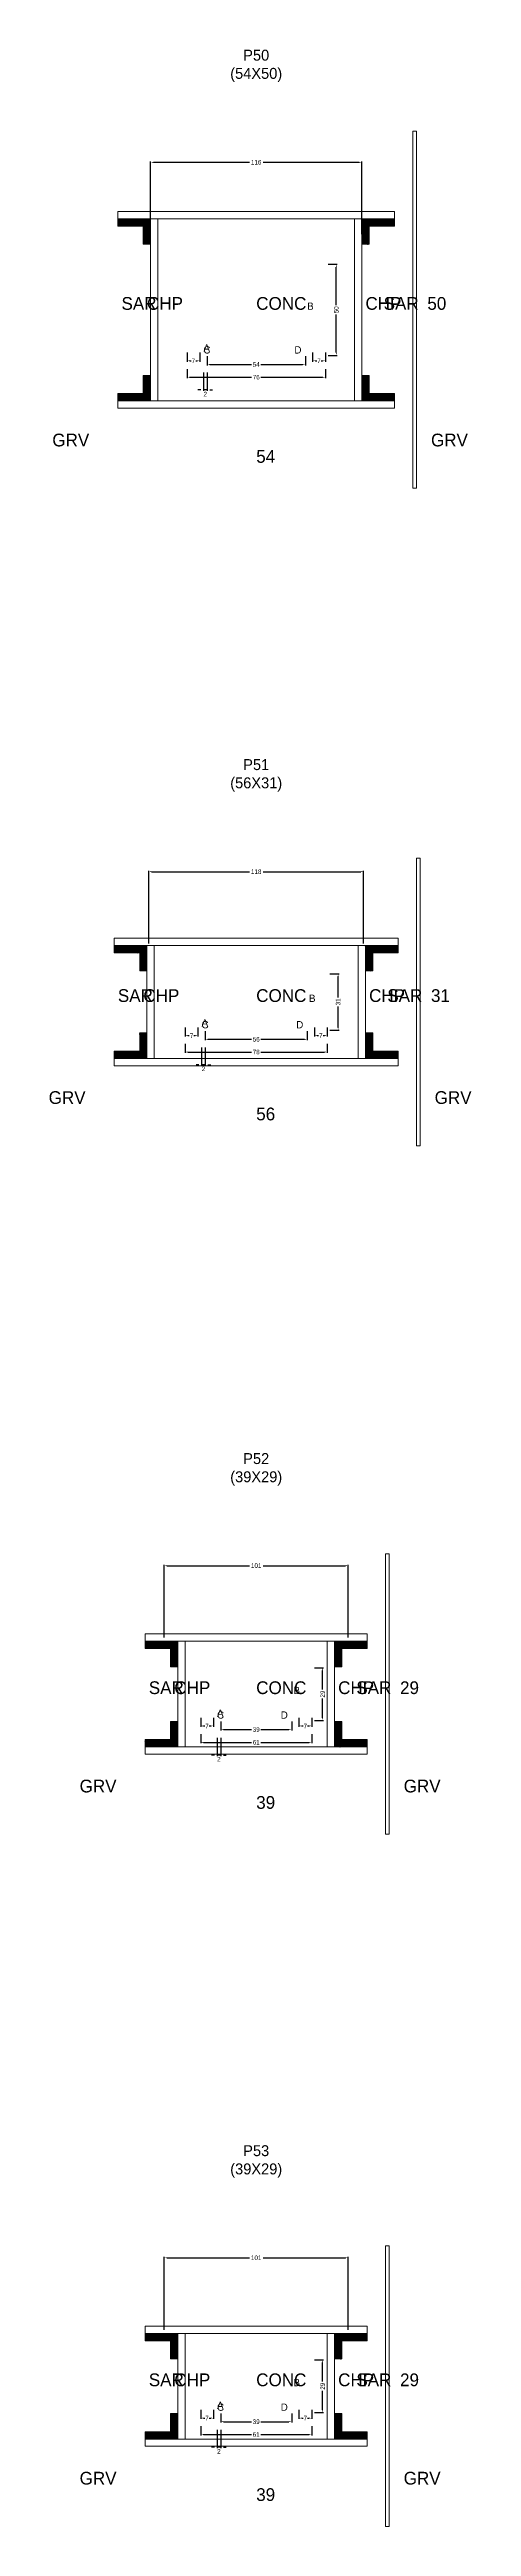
# Model space of a CAD drawing. Header units: centimetres. Extents: x -10500 to 4121, y -45226 to 295.
# Drawn here: x -114 to 118, y -5257 to -3897 of the extents above; entities that cross this region are included whole.
import ezdxf

# ---------------------------------------------------------------- set-up
doc = ezdxf.new("R2010")
doc.units = ezdxf.units.CM
for name, color, linetype in [('COTA', 241, 'Continuous'), ('Hachura', 251, 'Continuous'), ('NOMENCLATURA', 7, 'Continuous'), ('SARRAFO', 251, 'Continuous'), ('Texto Seção', 7, 'Continuous')]:
    doc.layers.add(name, color=color, linetype=linetype)
doc.dimstyles.new('cotax2', dxfattribs={"dimtxt": 2.5, "dimasz": 1.5, "dimexe": 0.5, "dimexo": 0.5, "dimgap": 0.5, "dimtad": 1, "dimcen": 2.5, "dimazin": 3, "dimtfac": 1, "dimtmove": 0, "dimatfit": 3})

# ---------------------------------------------------------------- blocks, each defined once
blk = doc.blocks.new('_CLOSEDFILLED')
at = {"color": 0, "linetype": 'BYBLOCK'}
blk.add_solid([(-1, 0.16), (0, 0), (-1, -0.16)], dxfattribs=at)
blk = doc.blocks.new('*D300')
for p, q in [((-38, -4072.5), (-38, -4077.5)), ((-36.5, -4077), (-2.5, -4077)), ((2.5, -4077), (36.5, -4077)), ((38, -4072.5), (38, -4077.5))]:
    blk.add_line(p, q)
at = {"layer": 'Defpoints'}
for p in [(-38, -4072), (-38, -4077), (38, -4072)]:
    blk.add_point(p, dxfattribs=at)
at = {"layer": 'COTA', "xscale": 1.5, "yscale": 1.5, "rotation": 180}
blk.add_blockref('_CLOSEDFILLED', (-38, -4077), dxfattribs=at)
at = {"layer": 'COTA', "xscale": 1.5, "yscale": 1.5}
blk.add_blockref('_CLOSEDFILLED', (38, -4077), dxfattribs=at)
at = {"layer": 'COTA', "insert": (0, -4077), "char_height": 2.5, "attachment_point": 5}
blk.add_mtext('76', dxfattribs=at)
blk = doc.blocks.new('*D301')
for p, q in [((-27, -4065.5), (-27, -4070.5)), ((27, -4065.5), (27, -4070.5)), ((-25.5, -4070), (-2.5, -4070)), ((2.5, -4070), (25.5, -4070))]:
    blk.add_line(p, q)
at = {"layer": 'Defpoints'}
for p in [(-27, -4065), (27, -4065), (-27, -4070)]:
    blk.add_point(p, dxfattribs=at)
at = {"layer": 'COTA', "xscale": 1.5, "yscale": 1.5, "rotation": 180}
blk.add_blockref('_CLOSEDFILLED', (-27, -4070), dxfattribs=at)
at = {"layer": 'COTA', "xscale": 1.5, "yscale": 1.5}
blk.add_blockref('_CLOSEDFILLED', (27, -4070), dxfattribs=at)
at = {"layer": 'COTA', "insert": (0, -4070), "char_height": 2.5, "attachment_point": 5}
blk.add_mtext('54', dxfattribs=at)
blk = doc.blocks.new('*D302')
for p, q in [((39.5, -4015), (44.5, -4015)), ((44, -4037.5), (44, -4016.5)), ((44, -4063.5), (44, -4042.5)), ((39.5, -4065), (44.5, -4065))]:
    blk.add_line(p, q)
at = {"layer": 'Defpoints'}
for p in [(39, -4015), (39, -4065), (44, -4065)]:
    blk.add_point(p, dxfattribs=at)
at = {"layer": 'COTA', "xscale": 1.5, "yscale": 1.5}
for p, rotation in [((44, -4015), 90), ((44, -4065), 270)]:
    blk.add_blockref('_CLOSEDFILLED', p, dxfattribs=dict(at, rotation=rotation))
at = {"layer": 'COTA', "insert": (44, -4040), "char_height": 2.5, "attachment_point": 5, "rotation": 90}
blk.add_mtext('50', dxfattribs=at)
blk = doc.blocks.new('*D303')
for p, q in [((-38, -4063.5), (-38, -4068.5)), ((-31, -4063.5), (-31, -4068.5)), ((-36.5, -4068), (-35.75, -4068)), ((-33.25, -4068), (-32.5, -4068))]:
    blk.add_line(p, q)
at = {"layer": 'Defpoints'}
for p in [(-38, -4063), (-31, -4063), (-38, -4068)]:
    blk.add_point(p, dxfattribs=at)
at = {"layer": 'COTA', "xscale": 1.5, "yscale": 1.5, "rotation": 180}
blk.add_blockref('_CLOSEDFILLED', (-38, -4068), dxfattribs=at)
at = {"layer": 'COTA', "xscale": 1.5, "yscale": 1.5}
blk.add_blockref('_CLOSEDFILLED', (-31, -4068), dxfattribs=at)
at = {"layer": 'COTA', "insert": (-34.5, -4068), "char_height": 2.5, "attachment_point": 5}
blk.add_mtext('7', dxfattribs=at)
blk = doc.blocks.new('*D304')
for p, q in [((31, -4063.5), (31, -4068.5)), ((38, -4063.5), (38, -4068.5)), ((32.5, -4068), (33.25, -4068)), ((35.75, -4068), (36.5, -4068))]:
    blk.add_line(p, q)
at = {"layer": 'Defpoints'}
for p in [(31, -4063), (38, -4063), (31, -4068)]:
    blk.add_point(p, dxfattribs=at)
at = {"layer": 'COTA', "xscale": 1.5, "yscale": 1.5, "rotation": 180}
blk.add_blockref('_CLOSEDFILLED', (31, -4068), dxfattribs=at)
at = {"layer": 'COTA', "xscale": 1.5, "yscale": 1.5}
blk.add_blockref('_CLOSEDFILLED', (38, -4068), dxfattribs=at)
at = {"layer": 'COTA', "insert": (34.5, -4068), "char_height": 2.5, "attachment_point": 5}
blk.add_mtext('7', dxfattribs=at)
blk = doc.blocks.new('*D305')
for p, q in [((-58, -3998.5), (-58, -3958.5)), ((-56.5, -3959), (-3.75, -3959)), ((3.75, -3959), (56.5, -3959)), ((58, -3998.5), (58, -3958.5))]:
    blk.add_line(p, q)
at = {"layer": 'Defpoints'}
for p in [(-58, -3959), (-58, -3999), (58, -3999)]:
    blk.add_point(p, dxfattribs=at)
at = {"layer": 'COTA', "xscale": 1.5, "yscale": 1.5, "rotation": 180}
blk.add_blockref('_CLOSEDFILLED', (-58, -3959), dxfattribs=at)
at = {"layer": 'COTA', "xscale": 1.5, "yscale": 1.5}
blk.add_blockref('_CLOSEDFILLED', (58, -3959), dxfattribs=at)
at = {"layer": 'COTA', "insert": (0, -3959), "char_height": 2.5, "attachment_point": 5}
blk.add_mtext('116', dxfattribs=at)
blk = doc.blocks.new('*D326')
for p, q in [((-39, -4443), (-39, -4448)), ((39, -4443), (39, -4448)), ((-37.5, -4447.5), (-2.5, -4447.5)), ((2.5, -4447.5), (37.5, -4447.5))]:
    blk.add_line(p, q)
at = {"layer": 'Defpoints'}
for p in [(-39, -4442.5), (39, -4442.5), (-39, -4447.5)]:
    blk.add_point(p, dxfattribs=at)
at = {"layer": 'COTA', "xscale": 1.5, "yscale": 1.5, "rotation": 180}
blk.add_blockref('_CLOSEDFILLED', (-39, -4447.5), dxfattribs=at)
at = {"layer": 'COTA', "xscale": 1.5, "yscale": 1.5}
blk.add_blockref('_CLOSEDFILLED', (39, -4447.5), dxfattribs=at)
at = {"layer": 'COTA', "insert": (0, -4447.5), "char_height": 2.5, "attachment_point": 5}
blk.add_mtext('78', dxfattribs=at)
blk = doc.blocks.new('*D327')
for p, q in [((-28, -4436), (-28, -4441)), ((-26.5, -4440.5), (-2.5, -4440.5)), ((2.5, -4440.5), (26.5, -4440.5)), ((28, -4436), (28, -4441))]:
    blk.add_line(p, q)
at = {"layer": 'Defpoints'}
for p in [(-28, -4435.5), (-28, -4440.5), (28, -4435.5)]:
    blk.add_point(p, dxfattribs=at)
at = {"layer": 'COTA', "xscale": 1.5, "yscale": 1.5, "rotation": 180}
blk.add_blockref('_CLOSEDFILLED', (-28, -4440.5), dxfattribs=at)
at = {"layer": 'COTA', "xscale": 1.5, "yscale": 1.5}
blk.add_blockref('_CLOSEDFILLED', (28, -4440.5), dxfattribs=at)
at = {"layer": 'COTA', "insert": (0, -4440.5), "char_height": 2.5, "attachment_point": 5}
blk.add_mtext('56', dxfattribs=at)
blk = doc.blocks.new('*D328')
for p, q in [((40.5, -4404.5), (45.5, -4404.5)), ((45, -4417.5), (45, -4406)), ((45, -4434), (45, -4422.5)), ((40.5, -4435.5), (45.5, -4435.5))]:
    blk.add_line(p, q)
at = {"layer": 'Defpoints'}
for p in [(40, -4404.5), (40, -4435.5), (45, -4435.5)]:
    blk.add_point(p, dxfattribs=at)
at = {"layer": 'COTA', "xscale": 1.5, "yscale": 1.5}
for p, rotation in [((45, -4404.5), 90), ((45, -4435.5), 270)]:
    blk.add_blockref('_CLOSEDFILLED', p, dxfattribs=dict(at, rotation=rotation))
at = {"layer": 'COTA', "insert": (45, -4420), "char_height": 2.5, "attachment_point": 5, "rotation": 90}
blk.add_mtext('31', dxfattribs=at)
blk = doc.blocks.new('*D329')
for p, q in [((-39, -4434), (-39, -4439)), ((-37.5, -4438.5), (-36.75, -4438.5)), ((-34.25, -4438.5), (-33.5, -4438.5)), ((-32, -4434), (-32, -4439))]:
    blk.add_line(p, q)
at = {"layer": 'Defpoints'}
for p in [(-39, -4433.5), (-39, -4438.5), (-32, -4433.5)]:
    blk.add_point(p, dxfattribs=at)
at = {"layer": 'COTA', "xscale": 1.5, "yscale": 1.5, "rotation": 180}
blk.add_blockref('_CLOSEDFILLED', (-39, -4438.5), dxfattribs=at)
at = {"layer": 'COTA', "xscale": 1.5, "yscale": 1.5}
blk.add_blockref('_CLOSEDFILLED', (-32, -4438.5), dxfattribs=at)
at = {"layer": 'COTA', "insert": (-35.5, -4438.5), "char_height": 2.5, "attachment_point": 5}
blk.add_mtext('7', dxfattribs=at)
blk = doc.blocks.new('*D330')
for p, q in [((32, -4434), (32, -4439)), ((33.5, -4438.5), (34.25, -4438.5)), ((36.75, -4438.5), (37.5, -4438.5)), ((39, -4434), (39, -4439))]:
    blk.add_line(p, q)
at = {"layer": 'Defpoints'}
for p in [(32, -4433.5), (32, -4438.5), (39, -4433.5)]:
    blk.add_point(p, dxfattribs=at)
at = {"layer": 'COTA', "xscale": 1.5, "yscale": 1.5, "rotation": 180}
blk.add_blockref('_CLOSEDFILLED', (32, -4438.5), dxfattribs=at)
at = {"layer": 'COTA', "xscale": 1.5, "yscale": 1.5}
blk.add_blockref('_CLOSEDFILLED', (39, -4438.5), dxfattribs=at)
at = {"layer": 'COTA', "insert": (35.5, -4438.5), "char_height": 2.5, "attachment_point": 5}
blk.add_mtext('7', dxfattribs=at)
blk = doc.blocks.new('*D331')
for p, q in [((-59, -4388), (-59, -4348)), ((-57.5, -4348.5), (-3.75, -4348.5)), ((3.75, -4348.5), (57.5, -4348.5)), ((59, -4388), (59, -4348))]:
    blk.add_line(p, q)
at = {"layer": 'Defpoints'}
for p in [(-59, -4348.5), (-59, -4388.5), (59, -4388.5)]:
    blk.add_point(p, dxfattribs=at)
at = {"layer": 'COTA', "xscale": 1.5, "yscale": 1.5, "rotation": 180}
blk.add_blockref('_CLOSEDFILLED', (-59, -4348.5), dxfattribs=at)
at = {"layer": 'COTA', "xscale": 1.5, "yscale": 1.5}
blk.add_blockref('_CLOSEDFILLED', (59, -4348.5), dxfattribs=at)
at = {"layer": 'COTA', "insert": (0, -4348.5), "char_height": 2.5, "attachment_point": 5}
blk.add_mtext('118', dxfattribs=at)
blk = doc.blocks.new('*D352')
for p, q in [((-30.5, -4822), (-30.5, -4827)), ((-29, -4826.5), (-2.5, -4826.5)), ((2.5, -4826.5), (29, -4826.5)), ((30.5, -4822), (30.5, -4827))]:
    blk.add_line(p, q)
at = {"layer": 'Defpoints'}
for p in [(-30.5, -4821.5), (-30.5, -4826.5), (30.5, -4821.5)]:
    blk.add_point(p, dxfattribs=at)
at = {"layer": 'COTA', "xscale": 1.5, "yscale": 1.5, "rotation": 180}
blk.add_blockref('_CLOSEDFILLED', (-30.5, -4826.5), dxfattribs=at)
at = {"layer": 'COTA', "xscale": 1.5, "yscale": 1.5}
blk.add_blockref('_CLOSEDFILLED', (30.5, -4826.5), dxfattribs=at)
at = {"layer": 'COTA', "insert": (0, -4826.5), "char_height": 2.5, "attachment_point": 5}
blk.add_mtext('61', dxfattribs=at)
blk = doc.blocks.new('*D353')
for p, q in [((-19.5, -4815), (-19.5, -4820)), ((-18, -4819.5), (-2.5, -4819.5)), ((2.5, -4819.5), (18, -4819.5)), ((19.5, -4815), (19.5, -4820))]:
    blk.add_line(p, q)
at = {"layer": 'Defpoints'}
for p in [(-19.5, -4814.5), (-19.5, -4819.5), (19.5, -4814.5)]:
    blk.add_point(p, dxfattribs=at)
at = {"layer": 'COTA', "xscale": 1.5, "yscale": 1.5, "rotation": 180}
blk.add_blockref('_CLOSEDFILLED', (-19.5, -4819.5), dxfattribs=at)
at = {"layer": 'COTA', "xscale": 1.5, "yscale": 1.5}
blk.add_blockref('_CLOSEDFILLED', (19.5, -4819.5), dxfattribs=at)
at = {"layer": 'COTA', "insert": (0, -4819.5), "char_height": 2.5, "attachment_point": 5}
blk.add_mtext('39', dxfattribs=at)
blk = doc.blocks.new('*D354')
for p, q in [((32, -4785.5), (37, -4785.5)), ((36.5, -4797.5), (36.5, -4787)), ((36.5, -4813), (36.5, -4802.5)), ((32, -4814.5), (37, -4814.5))]:
    blk.add_line(p, q)
at = {"layer": 'Defpoints'}
for p in [(31.5, -4785.5), (31.5, -4814.5), (36.5, -4814.5)]:
    blk.add_point(p, dxfattribs=at)
at = {"layer": 'COTA', "xscale": 1.5, "yscale": 1.5}
for p, rotation in [((36.5, -4785.5), 90), ((36.5, -4814.5), 270)]:
    blk.add_blockref('_CLOSEDFILLED', p, dxfattribs=dict(at, rotation=rotation))
at = {"layer": 'COTA', "insert": (36.5, -4800), "char_height": 2.5, "attachment_point": 5, "rotation": 90}
blk.add_mtext('29', dxfattribs=at)
blk = doc.blocks.new('*D355')
for p, q in [((-30.5, -4813), (-30.5, -4818)), ((-23.5, -4813), (-23.5, -4818)), ((-29, -4817.5), (-28.25, -4817.5)), ((-25.75, -4817.5), (-25, -4817.5))]:
    blk.add_line(p, q)
at = {"layer": 'Defpoints'}
for p in [(-30.5, -4812.5), (-23.5, -4812.5), (-30.5, -4817.5)]:
    blk.add_point(p, dxfattribs=at)
at = {"layer": 'COTA', "xscale": 1.5, "yscale": 1.5, "rotation": 180}
blk.add_blockref('_CLOSEDFILLED', (-30.5, -4817.5), dxfattribs=at)
at = {"layer": 'COTA', "xscale": 1.5, "yscale": 1.5}
blk.add_blockref('_CLOSEDFILLED', (-23.5, -4817.5), dxfattribs=at)
at = {"layer": 'COTA', "insert": (-27, -4817.5), "char_height": 2.5, "attachment_point": 5}
blk.add_mtext('7', dxfattribs=at)
blk = doc.blocks.new('*D356')
for p, q in [((23.5, -4813), (23.5, -4818)), ((30.5, -4813), (30.5, -4818)), ((25, -4817.5), (25.75, -4817.5)), ((28.25, -4817.5), (29, -4817.5))]:
    blk.add_line(p, q)
at = {"layer": 'Defpoints'}
for p in [(23.5, -4812.5), (30.5, -4812.5), (23.5, -4817.5)]:
    blk.add_point(p, dxfattribs=at)
at = {"layer": 'COTA', "xscale": 1.5, "yscale": 1.5, "rotation": 180}
blk.add_blockref('_CLOSEDFILLED', (23.5, -4817.5), dxfattribs=at)
at = {"layer": 'COTA', "xscale": 1.5, "yscale": 1.5}
blk.add_blockref('_CLOSEDFILLED', (30.5, -4817.5), dxfattribs=at)
at = {"layer": 'COTA', "insert": (27, -4817.5), "char_height": 2.5, "attachment_point": 5}
blk.add_mtext('7', dxfattribs=at)
blk = doc.blocks.new('*D357')
for p, q in [((-50.5, -4769), (-50.5, -4729)), ((-49, -4729.5), (-3.75, -4729.5)), ((3.75, -4729.5), (49, -4729.5)), ((50.5, -4769), (50.5, -4729))]:
    blk.add_line(p, q)
at = {"layer": 'Defpoints'}
for p in [(-50.5, -4729.5), (-50.5, -4769.5), (50.5, -4769.5)]:
    blk.add_point(p, dxfattribs=at)
at = {"layer": 'COTA', "xscale": 1.5, "yscale": 1.5, "rotation": 180}
blk.add_blockref('_CLOSEDFILLED', (-50.5, -4729.5), dxfattribs=at)
at = {"layer": 'COTA', "xscale": 1.5, "yscale": 1.5}
blk.add_blockref('_CLOSEDFILLED', (50.5, -4729.5), dxfattribs=at)
at = {"layer": 'COTA', "insert": (0, -4729.5), "char_height": 2.5, "attachment_point": 5}
blk.add_mtext('101', dxfattribs=at)
blk = doc.blocks.new('*D378')
for p, q in [((-30.5, -5202), (-30.5, -5207)), ((-29, -5206.5), (-2.5, -5206.5)), ((2.5, -5206.5), (29, -5206.5)), ((30.5, -5202), (30.5, -5207))]:
    blk.add_line(p, q)
at = {"layer": 'Defpoints'}
for p in [(-30.5, -5201.5), (-30.5, -5206.5), (30.5, -5201.5)]:
    blk.add_point(p, dxfattribs=at)
at = {"layer": 'COTA', "xscale": 1.5, "yscale": 1.5, "rotation": 180}
blk.add_blockref('_CLOSEDFILLED', (-30.5, -5206.5), dxfattribs=at)
at = {"layer": 'COTA', "xscale": 1.5, "yscale": 1.5}
blk.add_blockref('_CLOSEDFILLED', (30.5, -5206.5), dxfattribs=at)
at = {"layer": 'COTA', "insert": (0, -5206.5), "char_height": 2.5, "attachment_point": 5}
blk.add_mtext('61', dxfattribs=at)
blk = doc.blocks.new('*D379')
for p, q in [((-19.5, -5195), (-19.5, -5200)), ((-18, -5199.5), (-2.5, -5199.5)), ((2.5, -5199.5), (18, -5199.5)), ((19.5, -5195), (19.5, -5200))]:
    blk.add_line(p, q)
at = {"layer": 'Defpoints'}
for p in [(-19.5, -5194.5), (19.5, -5194.5), (-19.5, -5199.5)]:
    blk.add_point(p, dxfattribs=at)
at = {"layer": 'COTA', "xscale": 1.5, "yscale": 1.5, "rotation": 180}
blk.add_blockref('_CLOSEDFILLED', (-19.5, -5199.5), dxfattribs=at)
at = {"layer": 'COTA', "xscale": 1.5, "yscale": 1.5}
blk.add_blockref('_CLOSEDFILLED', (19.5, -5199.5), dxfattribs=at)
at = {"layer": 'COTA', "insert": (0, -5199.5), "char_height": 2.5, "attachment_point": 5}
blk.add_mtext('39', dxfattribs=at)
blk = doc.blocks.new('*D380')
for p, q in [((32, -5165.5), (37, -5165.5)), ((36.5, -5177.5), (36.5, -5167)), ((32, -5194.5), (37, -5194.5)), ((36.5, -5193), (36.5, -5182.5))]:
    blk.add_line(p, q)
at = {"layer": 'Defpoints'}
for p in [(31.5, -5165.5), (31.5, -5194.5), (36.5, -5194.5)]:
    blk.add_point(p, dxfattribs=at)
at = {"layer": 'COTA', "xscale": 1.5, "yscale": 1.5}
for p, rotation in [((36.5, -5165.5), 90), ((36.5, -5194.5), 270)]:
    blk.add_blockref('_CLOSEDFILLED', p, dxfattribs=dict(at, rotation=rotation))
at = {"layer": 'COTA', "insert": (36.5, -5180), "char_height": 2.5, "attachment_point": 5, "rotation": 90}
blk.add_mtext('29', dxfattribs=at)
blk = doc.blocks.new('*D381')
for p, q in [((-30.5, -5193), (-30.5, -5198)), ((-23.5, -5193), (-23.5, -5198)), ((-29, -5197.5), (-28.25, -5197.5)), ((-25.75, -5197.5), (-25, -5197.5))]:
    blk.add_line(p, q)
at = {"layer": 'Defpoints'}
for p in [(-30.5, -5192.5), (-23.5, -5192.5), (-30.5, -5197.5)]:
    blk.add_point(p, dxfattribs=at)
at = {"layer": 'COTA', "xscale": 1.5, "yscale": 1.5, "rotation": 180}
blk.add_blockref('_CLOSEDFILLED', (-30.5, -5197.5), dxfattribs=at)
at = {"layer": 'COTA', "xscale": 1.5, "yscale": 1.5}
blk.add_blockref('_CLOSEDFILLED', (-23.5, -5197.5), dxfattribs=at)
at = {"layer": 'COTA', "insert": (-27, -5197.5), "char_height": 2.5, "attachment_point": 5}
blk.add_mtext('7', dxfattribs=at)
blk = doc.blocks.new('*D382')
for p, q in [((23.5, -5193), (23.5, -5198)), ((30.5, -5193), (30.5, -5198)), ((25, -5197.5), (25.75, -5197.5)), ((28.25, -5197.5), (29, -5197.5))]:
    blk.add_line(p, q)
at = {"layer": 'Defpoints'}
for p in [(23.5, -5192.5), (30.5, -5192.5), (23.5, -5197.5)]:
    blk.add_point(p, dxfattribs=at)
at = {"layer": 'COTA', "xscale": 1.5, "yscale": 1.5, "rotation": 180}
blk.add_blockref('_CLOSEDFILLED', (23.5, -5197.5), dxfattribs=at)
at = {"layer": 'COTA', "xscale": 1.5, "yscale": 1.5}
blk.add_blockref('_CLOSEDFILLED', (30.5, -5197.5), dxfattribs=at)
at = {"layer": 'COTA', "insert": (27, -5197.5), "char_height": 2.5, "attachment_point": 5}
blk.add_mtext('7', dxfattribs=at)
blk = doc.blocks.new('*D383')
for p, q in [((-50.5, -5149), (-50.5, -5109)), ((-49, -5109.5), (-3.75, -5109.5)), ((3.75, -5109.5), (49, -5109.5)), ((50.5, -5149), (50.5, -5109))]:
    blk.add_line(p, q)
at = {"layer": 'Defpoints'}
for p in [(-50.5, -5109.5), (-50.5, -5149.5), (50.5, -5149.5)]:
    blk.add_point(p, dxfattribs=at)
at = {"layer": 'COTA', "xscale": 1.5, "yscale": 1.5, "rotation": 180}
blk.add_blockref('_CLOSEDFILLED', (-50.5, -5109.5), dxfattribs=at)
at = {"layer": 'COTA', "xscale": 1.5, "yscale": 1.5}
blk.add_blockref('_CLOSEDFILLED', (50.5, -5109.5), dxfattribs=at)
at = {"layer": 'COTA', "insert": (0, -5109.5), "char_height": 2.5, "attachment_point": 5}
blk.add_mtext('101', dxfattribs=at)

msp = doc.modelspace()

# ---------------------------------------------------------------- hatches: boundary and pattern name
at = {"layer": 'SARRAFO'}
h = msp.add_hatch(dxfattribs=at)
h.set_pattern_fill('SOLID', scale=2)
h.paths.add_polyline_path([(-76, -3994), (-62, -3994), (-62, -3990), (-76, -3990)])
h = msp.add_hatch(dxfattribs=at)
h.set_pattern_fill('SOLID', scale=2)
h.paths.add_polyline_path([(-62, -4004), (-58, -4004), (-58, -3990), (-62, -3990)])
h = msp.add_hatch(dxfattribs=at)
h.set_pattern_fill('SOLID', scale=2)
h.paths.add_polyline_path([(58, -4004), (62, -4004), (62, -3990), (58, -3990)])
h = msp.add_hatch(dxfattribs=at)
h.set_pattern_fill('SOLID', scale=2)
h.paths.add_polyline_path([(62, -3994), (76, -3994), (76, -3990), (62, -3990)])
h = msp.add_hatch(dxfattribs=at)
h.set_pattern_fill('SOLID', scale=2)
h.paths.add_polyline_path([(-62, -4090), (-58, -4090), (-58, -4076), (-62, -4076)])
h = msp.add_hatch(dxfattribs=at)
h.set_pattern_fill('SOLID', scale=2)
h.paths.add_polyline_path([(58, -4090), (62, -4090), (62, -4076), (58, -4076)])
h = msp.add_hatch(dxfattribs=at)
h.set_pattern_fill('SOLID', scale=2)
h.paths.add_polyline_path([(-76, -4090), (-62, -4090), (-62, -4086), (-76, -4086)])
h = msp.add_hatch(dxfattribs=at)
h.set_pattern_fill('SOLID', scale=2)
h.paths.add_polyline_path([(62, -4090), (76, -4090), (76, -4086), (62, -4086)])
h = msp.add_hatch(dxfattribs=at)
h.set_pattern_fill('SOLID', scale=2)
h.paths.add_polyline_path([(-78, -4393), (-64, -4393), (-64, -4389), (-78, -4389)])
h = msp.add_hatch(dxfattribs=at)
h.set_pattern_fill('SOLID', scale=2)
h.paths.add_polyline_path([(-64, -4403), (-60, -4403), (-60, -4389), (-64, -4389)])
h = msp.add_hatch(dxfattribs=at)
h.set_pattern_fill('SOLID', scale=2)
h.paths.add_polyline_path([(60, -4403), (64, -4403), (64, -4389), (60, -4389)])
h = msp.add_hatch(dxfattribs=at)
h.set_pattern_fill('SOLID', scale=2)
h.paths.add_polyline_path([(64, -4393), (78, -4393), (78, -4389), (64, -4389)])
h = msp.add_hatch(dxfattribs=at)
h.set_pattern_fill('SOLID', scale=2)
h.paths.add_polyline_path([(-64, -4451), (-60, -4451), (-60, -4437), (-64, -4437)])
h = msp.add_hatch(dxfattribs=at)
h.set_pattern_fill('SOLID', scale=2)
h.paths.add_polyline_path([(60, -4451), (64, -4451), (64, -4437), (60, -4437)])
h = msp.add_hatch(dxfattribs=at)
h.set_pattern_fill('SOLID', scale=2)
h.paths.add_polyline_path([(-78, -4451), (-64, -4451), (-64, -4447), (-78, -4447)])
h = msp.add_hatch(dxfattribs=at)
h.set_pattern_fill('SOLID', scale=2)
h.paths.add_polyline_path([(64, -4451), (78, -4451), (78, -4447), (64, -4447)])
h = msp.add_hatch(dxfattribs=at)
h.set_pattern_fill('SOLID', scale=2)
h.paths.add_polyline_path([(-61, -4775), (-47, -4775), (-47, -4771), (-61, -4771)])
h = msp.add_hatch(dxfattribs=at)
h.set_pattern_fill('SOLID', scale=2)
h.paths.add_polyline_path([(-47, -4785), (-43, -4785), (-43, -4771), (-47, -4771)])
h = msp.add_hatch(dxfattribs=at)
h.set_pattern_fill('SOLID', scale=2)
h.paths.add_polyline_path([(43, -4785), (47, -4785), (47, -4771), (43, -4771)])
h = msp.add_hatch(dxfattribs=at)
h.set_pattern_fill('SOLID', scale=2)
h.paths.add_polyline_path([(47, -4775), (61, -4775), (61, -4771), (47, -4771)])
h = msp.add_hatch(dxfattribs=at)
h.set_pattern_fill('SOLID', scale=2)
h.paths.add_polyline_path([(-61, -4829), (-47, -4829), (-47, -4825), (-61, -4825)])
h = msp.add_hatch(dxfattribs=at)
h.set_pattern_fill('SOLID', scale=2)
h.paths.add_polyline_path([(-47, -4829), (-43, -4829), (-43, -4815), (-47, -4815)])
h = msp.add_hatch(dxfattribs=at)
h.set_pattern_fill('SOLID', scale=2)
h.paths.add_polyline_path([(43, -4829), (47, -4829), (47, -4815), (43, -4815)])
h = msp.add_hatch(dxfattribs=at)
h.set_pattern_fill('SOLID', scale=2)
h.paths.add_polyline_path([(47, -4829), (61, -4829), (61, -4825), (47, -4825)])
h = msp.add_hatch(dxfattribs=at)
h.set_pattern_fill('SOLID', scale=2)
h.paths.add_polyline_path([(-61, -5155), (-47, -5155), (-47, -5151), (-61, -5151)])
h = msp.add_hatch(dxfattribs=at)
h.set_pattern_fill('SOLID', scale=2)
h.paths.add_polyline_path([(-47, -5165), (-43, -5165), (-43, -5151), (-47, -5151)])
h = msp.add_hatch(dxfattribs=at)
h.set_pattern_fill('SOLID', scale=2)
h.paths.add_polyline_path([(43, -5165), (47, -5165), (47, -5151), (43, -5151)])
h = msp.add_hatch(dxfattribs=at)
h.set_pattern_fill('SOLID', scale=2)
h.paths.add_polyline_path([(47, -5155), (61, -5155), (61, -5151), (47, -5151)])
h = msp.add_hatch(dxfattribs=at)
h.set_pattern_fill('SOLID', scale=2)
h.paths.add_polyline_path([(-61, -5209), (-47, -5209), (-47, -5205), (-61, -5205)])
h = msp.add_hatch(dxfattribs=at)
h.set_pattern_fill('SOLID', scale=2)
h.paths.add_polyline_path([(-47, -5209), (-43, -5209), (-43, -5195), (-47, -5195)])
h = msp.add_hatch(dxfattribs=at)
h.set_pattern_fill('SOLID', scale=2)
h.paths.add_polyline_path([(43, -5209), (47, -5209), (47, -5195), (43, -5195)])
h = msp.add_hatch(dxfattribs=at)
h.set_pattern_fill('SOLID', scale=2)
h.paths.add_polyline_path([(47, -5209), (61, -5209), (61, -5205), (47, -5205)])

# ---------------------------------------------------------------- linework, layer by layer
at = {"layer": 'Hachura', "lineweight": 13}
for points in [[(86, -4138), (88, -4138), (88, -3942), (86, -3942)], [(88, -4499), (90, -4499), (90, -4341), (88, -4341)], [(71, -4877), (73, -4877), (73, -4723), (71, -4723)], [(71, -5257), (73, -5257), (73, -5103), (71, -5103)]]:
    msp.add_lwpolyline(points, close=True, dxfattribs=at)
at = {"layer": 'Hachura', "lineweight": 18}
for points in [[(-76, -3990), (76, -3990), (76, -3986), (-76, -3986)], [(-58, -4090), (-54, -4090), (-54, -3990), (-58, -3990)], [(54, -4090), (58, -4090), (58, -3990), (54, -3990)], [(-76, -4094), (76, -4094), (76, -4090), (-76, -4090)], [(-78, -4389), (78, -4389), (78, -4385), (-78, -4385)], [(-60, -4451), (-56, -4451), (-56, -4389), (-60, -4389)], [(56, -4451), (60, -4451), (60, -4389), (56, -4389)], [(-78, -4455), (78, -4455), (78, -4451), (-78, -4451)], [(-61, -4771), (61, -4771), (61, -4767), (-61, -4767)], [(-43, -4829), (-39, -4829), (-39, -4771), (-43, -4771)], [(39, -4829), (43, -4829), (43, -4771), (39, -4771)], [(-61, -4833), (61, -4833), (61, -4829), (-61, -4829)], [(-61, -5151), (61, -5151), (61, -5147), (-61, -5147)], [(-43, -5209), (-39, -5209), (-39, -5151), (-43, -5151)], [(39, -5209), (43, -5209), (43, -5151), (39, -5151)], [(-61, -5213), (61, -5213), (61, -5209), (-61, -5209)]]:
    msp.add_lwpolyline(points, close=True, dxfattribs=at)
at = {"layer": 'SARRAFO', "lineweight": 13}
for points in [[(-76, -3994), (-62, -3994), (-62, -3990), (-76, -3990)], [(-62, -4004), (-58, -4004), (-58, -3990), (-62, -3990)], [(58, -4004), (62, -4004), (62, -3990), (58, -3990)], [(62, -3994), (76, -3994), (76, -3990), (62, -3990)], [(-62, -4090), (-58, -4090), (-58, -4076), (-62, -4076)], [(58, -4090), (62, -4090), (62, -4076), (58, -4076)], [(-76, -4090), (-62, -4090), (-62, -4086), (-76, -4086)], [(62, -4090), (76, -4090), (76, -4086), (62, -4086)], [(-78, -4393), (-64, -4393), (-64, -4389), (-78, -4389)], [(-64, -4403), (-60, -4403), (-60, -4389), (-64, -4389)], [(60, -4403), (64, -4403), (64, -4389), (60, -4389)], [(64, -4393), (78, -4393), (78, -4389), (64, -4389)], [(-64, -4451), (-60, -4451), (-60, -4437), (-64, -4437)], [(60, -4451), (64, -4451), (64, -4437), (60, -4437)], [(-78, -4451), (-64, -4451), (-64, -4447), (-78, -4447)], [(64, -4451), (78, -4451), (78, -4447), (64, -4447)], [(-61, -4775), (-47, -4775), (-47, -4771), (-61, -4771)], [(-47, -4785), (-43, -4785), (-43, -4771), (-47, -4771)], [(43, -4785), (47, -4785), (47, -4771), (43, -4771)], [(47, -4775), (61, -4775), (61, -4771), (47, -4771)], [(-61, -4829), (-47, -4829), (-47, -4825), (-61, -4825)], [(-47, -4829), (-43, -4829), (-43, -4815), (-47, -4815)], [(43, -4829), (47, -4829), (47, -4815), (43, -4815)], [(47, -4829), (61, -4829), (61, -4825), (47, -4825)], [(-61, -5155), (-47, -5155), (-47, -5151), (-61, -5151)], [(-47, -5165), (-43, -5165), (-43, -5151), (-47, -5151)], [(43, -5165), (47, -5165), (47, -5151), (43, -5151)], [(47, -5155), (61, -5155), (61, -5151), (47, -5151)], [(-61, -5209), (-47, -5209), (-47, -5205), (-61, -5205)], [(-47, -5209), (-43, -5209), (-43, -5195), (-47, -5195)], [(43, -5209), (47, -5209), (47, -5195), (43, -5195)], [(47, -5209), (61, -5209), (61, -5205), (47, -5205)]]:
    msp.add_lwpolyline(points, close=True, dxfattribs=at)

# ---------------------------------------------------------------- texts
at = {"layer": 'NOMENCLATURA'}
for s, p in [('B', (28, -4040)), ('A', (-29, -4063)), ('C', (-29, -4064)), ('D', (21, -4064)), ('B', (29, -4420)), ('A', (-30, -4433.5)), ('C', (-30, -4434.5)), ('D', (22, -4434.5)), ('B', (20.5, -4800)), ('A', (-21.5, -4812.5)), ('C', (-21.5, -4813.5)), ('D', (13.5, -4813.5)), ('B', (20.5, -5180)), ('A', (-21.5, -5192.5)), ('C', (-21.5, -5193.5)), ('D', (13.5, -5193.5))]:
    msp.add_text(s, height=4, dxfattribs=at).set_placement(p)
at = {"layer": 'NOMENCLATURA', "char_height": 6, "attachment_point": 8}
for s, insert in [('P50\\P(54X50)', (0, -3915)), ('P51\\P(56X31)', (0, -4304.5)), ('P52\\P(39X29)', (0, -4685.5)), ('P53\\P(39X29)', (0, -5065.5))]:
    msp.add_mtext(s, dxfattribs=dict(at, insert=insert))
at = {"layer": 'Texto Seção'}
for s, p in [('SAR', (-74, -4040)), ('CHP', (-60, -4040)), ('CONC', (0, -4040)), ('CHP', (60, -4040)), ('SAR', (70, -4040)), ('50', (94, -4040)), ('GRV', (-112, -4115)), ('54', (0, -4124)), ('GRV', (96, -4115)), ('SAR', (-76, -4420)), ('CHP', (-62, -4420)), ('CONC', (0, -4420)), ('CHP', (62, -4420)), ('SAR', (72, -4420)), ('31', (96, -4420)), ('GRV', (-114, -4476)), ('GRV', (98, -4476)), ('56', (0, -4485)), ('SAR', (-59, -4800)), ('CHP', (-45, -4800)), ('CONC', (0, -4800)), ('CHP', (45, -4800)), ('SAR', (55, -4800)), ('29', (79, -4800)), ('GRV', (-97, -4854)), ('GRV', (81, -4854)), ('39', (0, -4863)), ('SAR', (-59, -5180)), ('CHP', (-45, -5180)), ('CONC', (0, -5180)), ('CHP', (45, -5180)), ('SAR', (55, -5180)), ('29', (79, -5180)), ('GRV', (-97, -5234)), ('GRV', (81, -5234)), ('39', (0, -5243))]:
    msp.add_text(s, height=7, dxfattribs=at).set_placement(p)

# ---------------------------------------------------------------- dimensions: what is measured, and where the dimension line sits
at = {"layer": 'COTA'}
for base, p1, p2, picture, middle in [((-58, -3959), (-58, -3999), (58, -3999), '*D305', (0, -3959)), ((-38, -4068), (-38, -4063), (-31, -4063), '*D303', (-34.5, -4068)), ((-27, -4070), (-27, -4065), (27, -4065), '*D301', (0, -4070)), ((31, -4068), (31, -4063), (38, -4063), '*D304', (34.5, -4068)), ((-38, -4077), (-38, -4072), (38, -4072), '*D300', (0, -4077)), ((-59, -4348.5), (-59, -4388.5), (59, -4388.5), '*D331', (0, -4348.5)), ((-39, -4438.5), (-39, -4433.5), (-32, -4433.5), '*D329', (-35.5, -4438.5)), ((-39, -4447.5), (-39, -4442.5), (39, -4442.5), '*D326', (0, -4447.5)), ((-28, -4440.5), (-28, -4435.5), (28, -4435.5), '*D327', (0, -4440.5)), ((32, -4438.5), (32, -4433.5), (39, -4433.5), '*D330', (35.5, -4438.5)), ((-50.5, -4729.5), (-50.5, -4769.5), (50.5, -4769.5), '*D357', (0, -4729.5)), ((-30.5, -4817.5), (-30.5, -4812.5), (-23.5, -4812.5), '*D355', (-27, -4817.5)), ((23.5, -4817.5), (23.5, -4812.5), (30.5, -4812.5), '*D356', (27, -4817.5)), ((-30.5, -4826.5), (-30.5, -4821.5), (30.5, -4821.5), '*D352', (0, -4826.5)), ((-19.5, -4819.5), (-19.5, -4814.5), (19.5, -4814.5), '*D353', (0, -4819.5)), ((-50.5, -5109.5), (-50.5, -5149.5), (50.5, -5149.5), '*D383', (0, -5109.5)), ((-30.5, -5197.5), (-30.5, -5192.5), (-23.5, -5192.5), '*D381', (-27, -5197.5)), ((-19.5, -5199.5), (-19.5, -5194.5), (19.5, -5194.5), '*D379', (0, -5199.5)), ((23.5, -5197.5), (23.5, -5192.5), (30.5, -5192.5), '*D382', (27, -5197.5)), ((-30.5, -5206.5), (-30.5, -5201.5), (30.5, -5201.5), '*D378', (0, -5206.5))]:
    dim = msp.add_linear_dim(base=base, p1=p1, p2=p2, dimstyle='cotax2', dxfattribs=at)
    dim.commit()
    dim.dimension.update_dxf_attribs({"geometry": picture, "text_midpoint": middle})
for base, p1, p2, picture, middle in [((44, -4065), (39, -4065), (39, -4015), '*D302', (44, -4040)), ((45, -4435.5), (40, -4435.5), (40, -4404.5), '*D328', (45, -4420)), ((36.5, -4814.5), (31.5, -4814.5), (31.5, -4785.5), '*D354', (36.5, -4800)), ((36.5, -5194.5), (31.5, -5194.5), (31.5, -5165.5), '*D380', (36.5, -5180))]:
    dim = msp.add_linear_dim(base=base, p1=p1, p2=p2, angle=90, dimstyle='cotax2', dxfattribs=at)
    dim.commit()
    dim.dimension.update_dxf_attribs({"geometry": picture, "text_midpoint": middle})
for base, p1, p2 in [((-27, -4084), (-27, -4074), (-29, -4074)), ((-28, -4454.5), (-28, -4444.5), (-30, -4444.5)), ((-19.5, -4833.5), (-19.5, -4823.5), (-21.5, -4823.5)), ((-19.5, -5213.5), (-19.5, -5203.5), (-21.5, -5203.5))]:
    msp.add_linear_dim(base=base, p1=p1, p2=p2, dimstyle='cotax2', dxfattribs=at).render()

doc.saveas('drawing.dxf')
